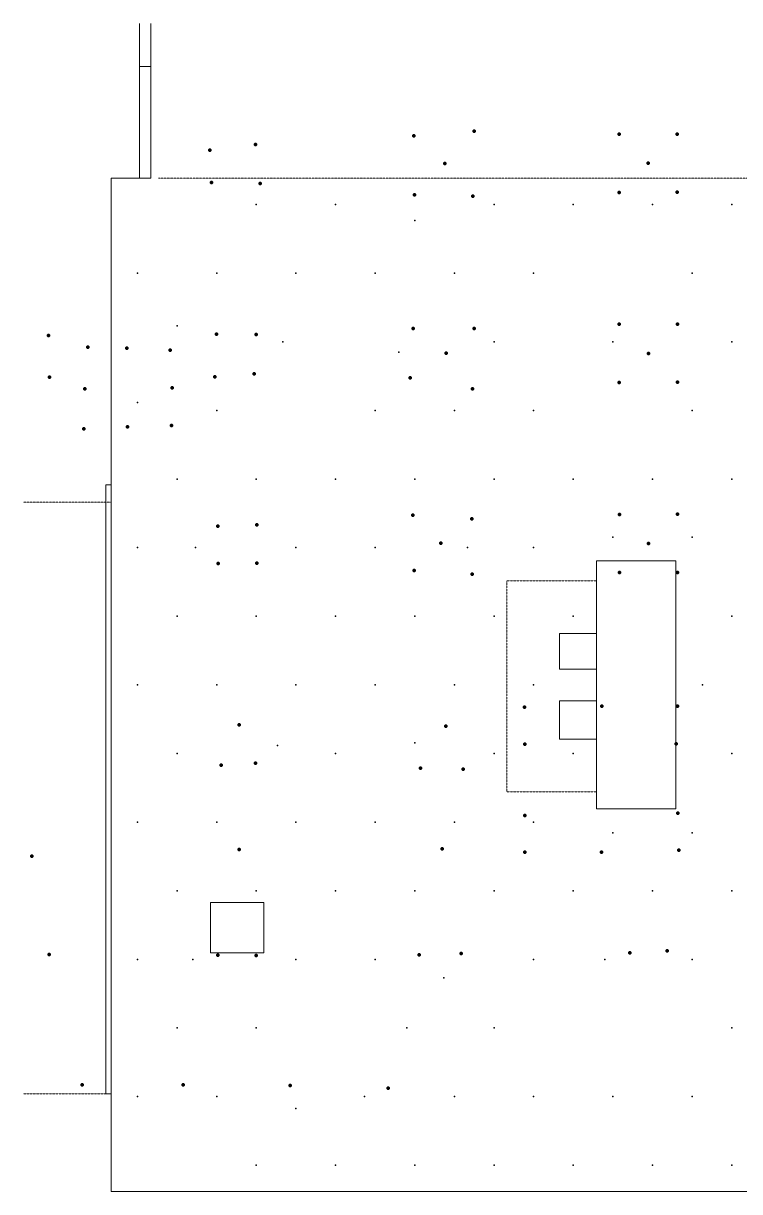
# Model space of a CAD drawing. Header units: millimetres. Extents: x 119429 to 174251, y -1700 to 42564.
# Drawn here: x 119429 to 146550, y -1700 to 42564 of the extents above; entities that cross this region are included whole.
import ezdxf

# ---------------------------------------------------------------- set-up
doc = ezdxf.new("R2010")
doc.units = ezdxf.units.MM
doc.header["$PDSIZE"] = 40
doc.linetypes.add('Hidden', pattern=[6, 4, -2])
for name, color, linetype, lineweight in [('A--L23__Vloeren', 3, 'Continuous', 13), ('A--L28__Hoofddraagconstructies', 3, 'Continuous', 13), ('A--LD30__DetailPenMiddel', 3, 'Continuous', 9), ('Bestaande paal verwijderen POINTS', 3, 'Continuous', 200)]:
    doc.layers.add(name, color=color, linetype=linetype, lineweight=lineweight)
doc.layers.add('Nieuwe paal POINTS', color=6, linetype='Continuous')

# ---------------------------------------------------------------- blocks, each defined once
blk = doc.blocks.new('NLRS_16_13_SFO_LB_fundatiepoer_gen - 3400x8000x2400-4113942-C-HR-UO-PLG-PP1 - palenplan toren')
at = {"layer": 'A--L28__Hoofddraagconstructies', "linetype": 'Hidden'}
for p, q in [((-545, -1700), (-2000, -1700)), ((2000, -1700), (655, -1700))]:
    blk.add_line(p, q, dxfattribs=at)

msp = doc.modelspace()

# ---------------------------------------------------------------- linework, layer by layer
at = {"layer": 'A--L23__Vloeren'}
for p, q in [((123825, 42564), (123825, 40936)), ((124250, 42564), (124250, 36700)), ((123825, 40936), (124250, 40936)), ((124250, 36700), (122750, 36700)), ((122750, 36700), (122750, -1700)), ((141130, 19445), (141130, 22200)), ((141130, 22200), (144130, 22200)), ((144130, 22200), (144130, 12800)), ((139725, 18100), (139725, 19445)), ((139725, 19445), (141130, 19445)), ((141130, 18100), (139725, 18100)), ((141130, 16900), (141130, 18100)), ((139725, 15445), (139725, 16900)), ((139725, 16900), (141130, 16900)), ((141130, 15445), (139725, 15445)), ((141130, 12800), (141130, 15445)), ((144130, 12800), (141130, 12800)), ((126520, 7350), (126520, 9250)), ((126520, 9250), (128540, 9250)), ((128540, 9250), (128540, 7350)), ((128540, 7350), (126520, 7350)), ((122750, -1700), (163590, -1700))]:
    msp.add_line(p, q, dxfattribs=at)
at = {"layer": 'A--L28__Hoofddraagconstructies'}
for p, q in [((123825, 36700), (123825, 40936)), ((122550, 25075), (122750, 25075)), ((122550, 2000), (122550, 25075)), ((141130, 18100), (141130, 19445)), ((141130, 15445), (141130, 16900)), ((122750, 2000), (122550, 2000))]:
    msp.add_line(p, q, dxfattribs=at)
at = {"layer": 'A--LD30__DetailPenMiddel', "linetype": 'Hidden'}
for p, q in [((124550, 36700), (160750, 36700)), ((122750, 24426), (119429, 24426)), ((122750, 24426), (122750, 1500)), ((137730, 21445), (141130, 21445)), ((137730, 21445), (137730, 13445)), ((137730, 13445), (141130, 13445)), ((122750, 2000), (119429, 2000))]:
    msp.add_line(p, q, dxfattribs=at)
at = {"layer": 'Bestaande paal verwijderen POINTS', "lineweight": 200}
for p in [(134219, 38297), (136498, 38484), (141984, 38361), (144184, 38364), (126487, 37764), (128216, 37970), (135384, 37260), (143085, 37262), (126547, 36540), (128393, 36496), (134238, 36071), (136446, 36018), (141986, 36161), (144186, 36164), (134185, 31003), (136497, 30999), (141992, 31161), (144192, 31164), (120386, 30737), (126743, 30792), (128242, 30773), (121869, 30297), (123350, 30261), (124988, 30179), (135441, 30068), (143094, 30062), (128174, 29283), (120415, 29157), (126683, 29168), (134077, 29139), (141995, 28961), (144195, 28964), (121761, 28720), (125061, 28757), (136436, 28719), (121718, 27201), (123375, 27279), (125043, 27322), (134178, 23932), (142001, 23961), (144201, 23964), (126794, 23514), (128271, 23566), (136413, 23791), (135242, 22866), (143103, 22862), (126803, 22100), (128264, 22116), (134229, 21832), (136417, 21692), (142004, 21761), (144204, 21764), (138410, 16656), (141331, 16692), (144200, 16691), (127601, 15981), (135427, 15930), (138412, 15256), (144152, 15263), (126917, 14464), (128223, 14537), (134472, 14345), (136084, 14305), (138415, 12556), (144215, 12634), (127602, 11262), (135288, 11286), (138417, 11156), (141317, 11160), (144247, 11234), (119752, 11007), (120407, 7283), (126786, 7254), (128248, 7252), (134415, 7271), (136005, 7326), (142398, 7345), (143802, 7423), (121657, 2347), (125480, 2349), (129527, 2323), (133244, 2225)]:
    msp.add_point(p, dxfattribs=at)
at = {"layer": 'Nieuwe paal POINTS'}
for p in [(128250, 35700), (131250, 35700), (137250, 35700), (140250, 35700), (143250, 35700), (146250, 35700), (134250, 35100), (123750, 33100), (126750, 33100), (129750, 33100), (132750, 33100), (135750, 33100), (138750, 33100), (144750, 33100), (125250, 31100), (129250, 30500), (133650, 30100), (137250, 30500), (141750, 30500), (146250, 30500), (123750, 28200), (126750, 27900), (132750, 27900), (135750, 27900), (138750, 27900), (144750, 27900), (125250, 25300), (128250, 25300), (131250, 25300), (134250, 25300), (137250, 25300), (140250, 25300), (143250, 25300), (146250, 25300), (141750, 23100), (144750, 23100), (123750, 22700), (125950, 22700), (129750, 22700), (132750, 22700), (136250, 22700), (138750, 22700), (125250, 20100), (128250, 20100), (131250, 20100), (134250, 20100), (137250, 20100), (140250, 20100), (146250, 20100), (123750, 17500), (126750, 17500), (129750, 17500), (132750, 17500), (135750, 17500), (138750, 17500), (145150, 17500), (129050, 15200), (134250, 15300), (125250, 14900), (131250, 14900), (137250, 14900), (140250, 14900), (146250, 14900), (123750, 12300), (126750, 12300), (129750, 12300), (132750, 12300), (135750, 12300), (138750, 12300), (141750, 11900), (144750, 11900), (125250, 9700), (128250, 9700), (131250, 9700), (134250, 9700), (137250, 9700), (140250, 9700), (143250, 9700), (146250, 9700), (123750, 7100), (125850, 7100), (129750, 7100), (132750, 7100), (132750, 7100), (138750, 7100), (141450, 7100), (144750, 7100), (135350, 6400), (125250, 4500), (128250, 4500), (133950, 4500), (137250, 4500), (146250, 4500), (123750, 1900), (126750, 1900), (132350, 1900), (135750, 1900), (138750, 1900), (141750, 1900), (144750, 1900), (129750, 1450), (128250, -700), (131250, -700), (134250, -700), (137250, -700), (140250, -700), (143250, -700), (146250, -700)]:
    msp.add_point(p, dxfattribs=at)

# ---------------------------------------------------------------- block references
at = {"layer": 'A--L28__Hoofddraagconstructies', "linetype": 'Hidden', "rotation": 89.9999999999999}
msp.add_blockref('NLRS_16_13_SFO_LB_fundatiepoer_gen - 3400x8000x2400-4113942-C-HR-UO-PLG-PP1 - palenplan toren', (139430, 17445), dxfattribs=at)

doc.saveas('drawing.dxf')
